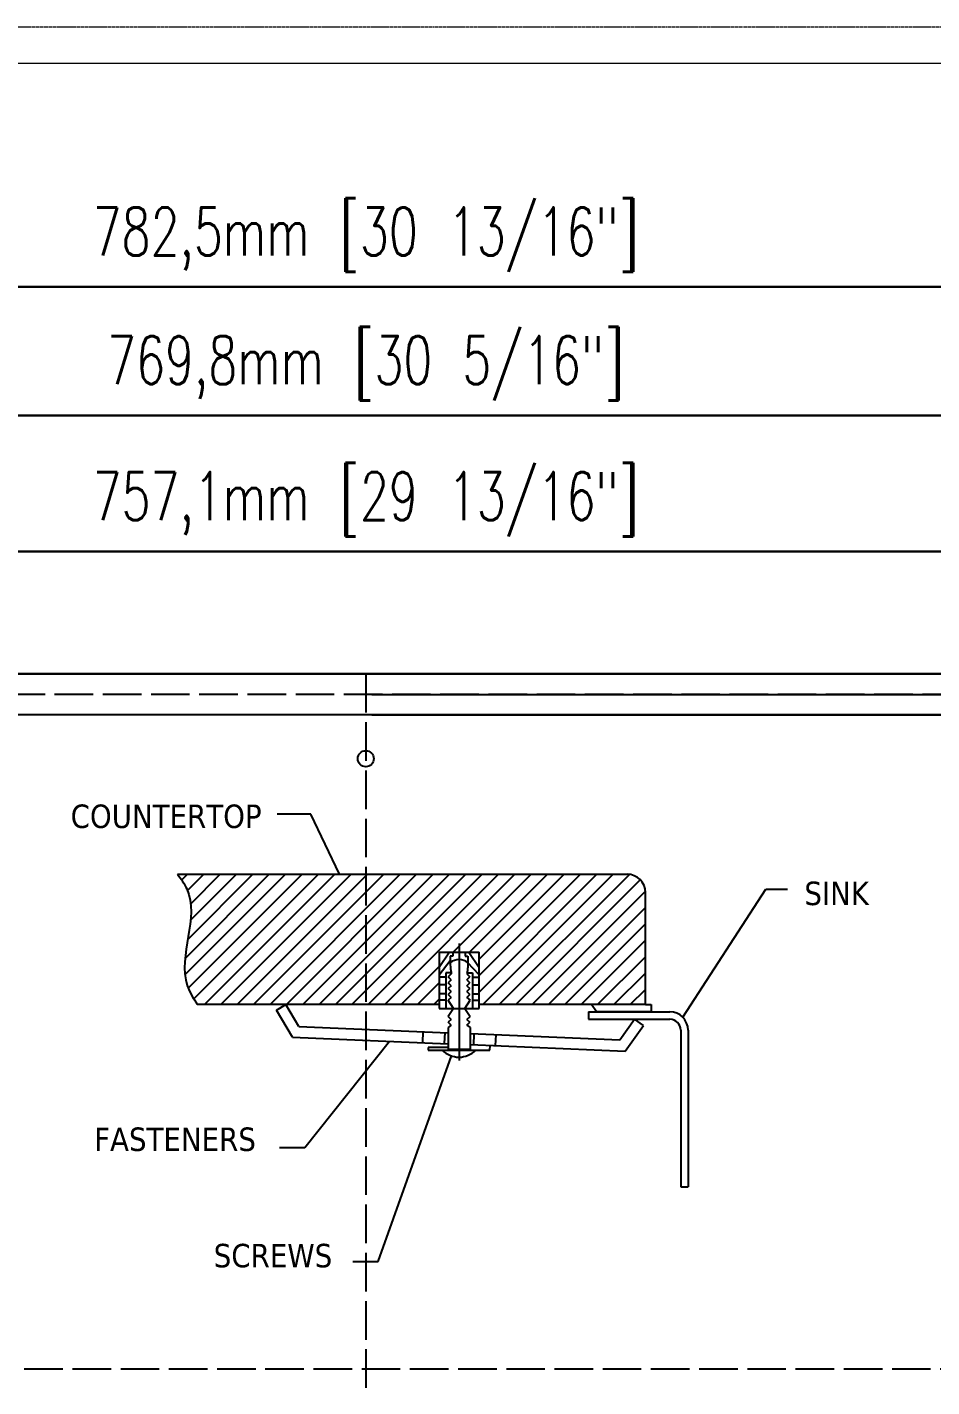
# Model space of a CAD drawing. Extents: x 2941 to 4341, y 9759 to 10726.
# Drawn here: x 3484.5 to 3766, y 10302.8 to 10725.5 of the extents above; entities that cross this region are included whole.
import ezdxf

# ---------------------------------------------------------------- set-up
doc = ezdxf.new("R2010")
doc.units = 0
doc.linetypes.add('ACAD_ISO02W100', pattern=[15, 12, -3])
doc.linetypes.add('PHANTOM2', pattern=[1.25, 0.625, -0.125, 0.125, -0.125, 0.125, -0.125])
doc.layers.get('0').update_dxf_attribs({"linetype": 'CONTINUOUS', "lineweight": 30})
doc.layers.get('Defpoints').update_dxf_attribs({"linetype": 'CONTINUOUS'})
doc.layers.add('CONT', color=7, linetype='CONTINUOUS')
doc.layers.add('裝訂區域', color=6, linetype='PHANTOM2', lineweight=13, plot=False)
doc.styles.add('DIM', font='txt.shx', dxfattribs={"width": 0.7, "bigfont": 'chineset.shx'})
doc.styles.get("Standard").update_dxf_attribs({"font": 'PMingLiU.ttf', "height": 3.5})
doc.dimstyles.new('mm+in', dxfattribs={"dimscale": 3, "dimtxt": 5, "dimasz": 4, "dimexe": 1.25, "dimexo": 0.625, "dimgap": 2, "dimtad": 1, "dimtxsty": 'DIM', "dimcen": 0, "dimclrd": 1, "dimclre": 1, "dimclrt": 3, "dimadec": 0, "dimazin": 0, "dimtfac": 1, "dimtofl": 0, "dimtmove": 0, "dimatfit": 3, "dimfxl": 1, "dimlwd": -1, "dimarcsym": 0})

# ---------------------------------------------------------------- blocks, each defined once
blk = doc.blocks.new('df')
at = {"layer": 'CONT', "lineweight": 25}
h = blk.add_hatch(dxfattribs=at)
h.set_pattern_fill('ANSI31', color=256, scale=0.808315, style=0)
h.set_pattern_definition([(45, (-1992.1023, 310.9053), (-1.814719, 1.814719), [])])
edge = h.paths.add_edge_path()
edge.add_arc((-1442.77, 359.33), 4.04, 0, 90)
edge.add_line((-1442.77, 363.37), (-1542.44, 363.37))
edge.add_spline(control_points=[(-1542.44, 363.37), (-1541.66, 362.31), (-1536.56, 355.39), (-1543.62, 343.44), (-1538.92, 335.89), (-1538.06, 334.51)], knot_values=[0, 0, 0, 0, 4.788302, 31.211075, 37.135874, 37.135874, 37.135874, 37.135874], degree=3, periodic=0)
edge.add_line((-1538.06, 334.51), (-1484.47, 334.51))
edge.add_line((-1484.47, 334.51), (-1484.47, 346.08))
edge.add_line((-1484.47, 346.08), (-1475.6, 346.08))
edge.add_line((-1475.6, 346.08), (-1475.6, 334.51))
edge.add_line((-1475.6, 334.51), (-1438.73, 334.51))
edge.add_line((-1438.73, 334.51), (-1438.73, 359.33))
at = {"lineweight": 25}
for p, q in [((-1520.51, 333.25), (-1518.43, 334.49)), ((-1439.17, 329.84), (-1441.14, 331.25)), ((-1488.06, 328.51), (-1488.16, 326.08)), ((-1483.21, 328.3), (-1483.31, 325.88)), ((-1476.75, 328.03), (-1476.85, 325.61)), ((-1471.9, 327.83), (-1472.01, 325.41))]:
    blk.add_line(p, q, dxfattribs=at)
at = {"layer": 'CONT', "lineweight": 25}
for p, q in [((-1512.89, 376.71), (-1520.34, 376.71)), ((-1506.54, 363.37), (-1512.89, 376.71)), ((-1542.44, 363.37), (-1442.77, 363.37)), ((-1438.73, 334.51), (-1438.73, 359.33)), ((-1430.46, 331.71), (-1412.05, 360.05)), ((-1412.05, 360.05), (-1407.27, 360.05)), ((-1480.03, 348.04), (-1480.03, 322.15)), ((-1484.47, 346.08), (-1475.6, 346.08)), ((-1482.19, 346.08), (-1484.47, 342.74)), ((-1484.47, 346.08), (-1484.47, 333.66)), ((-1484.47, 341.13), (-1481.99, 344.26)), ((-1481.41, 345.2), (-1481.99, 345.2)), ((-1481.41, 346.08), (-1481.41, 345.2)), ((-1478.65, 346.08), (-1478.65, 345.2)), ((-1478.65, 345.2), (-1478.08, 345.2)), ((-1475.6, 341.13), (-1478.07, 343.78)), ((-1477.87, 346.08), (-1475.6, 342.74)), ((-1475.6, 333.66), (-1475.6, 346.08)), ((-1482.97, 340.59), (-1484.47, 340.59)), ((-1481.8, 341.53), (-1482.97, 341.53)), ((-1482.97, 341.53), (-1482.97, 333.66)), ((-1481.77, 341.29), (-1482.44, 340.64)), ((-1481.77, 339.99), (-1482.44, 340.64)), ((-1478.29, 341.29), (-1477.62, 340.64)), ((-1478.29, 339.99), (-1477.62, 340.64)), ((-1478.26, 341.53), (-1477.09, 341.53)), ((-1477.09, 341.53), (-1477.09, 333.66)), ((-1477.09, 340.59), (-1475.6, 340.59)), ((-1482.97, 338.87), (-1484.47, 338.87)), ((-1481.77, 339.99), (-1482.44, 339.34)), ((-1481.77, 338.69), (-1482.44, 339.34)), ((-1481.77, 338.69), (-1482.44, 338.04)), ((-1481.77, 337.39), (-1482.44, 338.04)), ((-1481.77, 337.39), (-1482.44, 336.74)), ((-1478.29, 339.99), (-1477.62, 339.34)), ((-1478.29, 338.69), (-1477.62, 339.34)), ((-1478.29, 338.69), (-1477.62, 338.04)), ((-1478.29, 337.39), (-1477.62, 338.04)), ((-1478.29, 337.39), (-1477.62, 336.74)), ((-1477.09, 338.87), (-1475.6, 338.87)), ((-1484.43, 334.51), (-1538.06, 334.51)), ((-1515.55, 329.66), (-1518.43, 334.49)), ((-1482.97, 336.85), (-1484.47, 336.85)), ((-1482.97, 335.45), (-1484.47, 335.45)), ((-1481.78, 336.1), (-1482.46, 335.45)), ((-1481.29, 333.66), (-1482.46, 335.45)), ((-1481.77, 336.09), (-1482.44, 336.74)), ((-1478.77, 333.66), (-1477.61, 335.45)), ((-1478.29, 336.09), (-1477.62, 336.74)), ((-1478.28, 336.1), (-1477.61, 335.45)), ((-1477.09, 336.85), (-1475.6, 336.85)), ((-1477.09, 335.45), (-1475.6, 335.45)), ((-1438.73, 334.51), (-1475.6, 334.51)), ((-1449.59, 332.89), (-1450.7, 334.51)), ((-1438.73, 334.51), (-1437.45, 334.51)), ((-1437.45, 334.51), (-1437.45, 332.89)), ((-1516.96, 327.29), (-1520.51, 333.25)), ((-1484.47, 333.66), (-1475.6, 333.66)), ((-1481.29, 333.66), (-1482.46, 331.87)), ((-1481.78, 331.22), (-1482.46, 331.87)), ((-1481.77, 331.23), (-1482.44, 330.58)), ((-1478.77, 333.66), (-1477.61, 331.87)), ((-1478.29, 331.23), (-1477.62, 330.58)), ((-1478.28, 331.22), (-1477.61, 331.87)), ((-1451.33, 332.89), (-1433.32, 332.89)), ((-1451.33, 332.89), (-1451.33, 331.28)), ((-1451.33, 331.28), (-1433.32, 331.28)), ((-1437.45, 332.89), (-1449.59, 332.89)), ((-1444.42, 326.68), (-1441.14, 331.25)), ((-1515.55, 329.66), (-1482.47, 328.27)), ((-1481.77, 329.93), (-1482.47, 329.44)), ((-1482.47, 329.44), (-1482.47, 324.65)), ((-1481.77, 329.93), (-1482.44, 330.58)), ((-1478.29, 329.93), (-1477.62, 330.58)), ((-1478.29, 329.93), (-1477.59, 329.44)), ((-1477.59, 329.44), (-1477.59, 324.65)), ((-1443.21, 324.2), (-1439.17, 329.84)), ((-1430.89, 328.85), (-1430.89, 294.15)), ((-1429.28, 328.85), (-1429.28, 294.15)), ((-1516.96, 327.29), (-1482.47, 325.84)), ((-1514.21, 302.87), (-1495.48, 326.39)), ((-1477.59, 328.07), (-1444.42, 326.68)), ((-1477.59, 325.64), (-1443.21, 324.2)), ((-1473.22, 324.43), (-1473.17, 325.45)), ((-1497.96, 277.6), (-1481.74, 323.15)), ((-1482.47, 325.01), (-1486.89, 325.01)), ((-1486.89, 325.01), (-1486.89, 324.43)), ((-1486.89, 324.43), (-1473.22, 324.43)), ((-1482.47, 324.65), (-1477.59, 324.65)), ((-1519.82, 302.87), (-1514.21, 302.87)), ((-1430.89, 294.15), (-1429.28, 294.15)), ((-1503.59, 277.6), (-1497.96, 277.6))]:
    blk.add_line(p, q, dxfattribs=at)
for centre, radius, start, end in [((-1442.77, 359.33), 4.04, 0, 90), ((-1480.03, 341.39), 3.09, 50.677, 129.323), ((-1433.32, 328.85), 4.04, 0, 90), ((-1433.32, 328.85), 2.42, 0, 90), ((-1480.05, 328.07), 5.2, 224.4662, 315.5338)]:
    blk.add_arc(centre, radius, start, end, dxfattribs=at)
for points, knots in [([(-1542.44, 363.37), (-1541.66, 362.31), (-1536.56, 355.39), (-1543.62, 343.44), (-1538.92, 335.89), (-1538.06, 334.51)], [0, 0, 0, 0, 3.870458, 25.228387, 30.017492, 30.017492, 30.017492, 30.017492]), ([(-1481.99, 345.2), (-1482, 344.39), (-1482.01, 343.08), (-1481.84, 341.78), (-1481.77, 341.29)], [0.304732, 0.304732, 0.304732, 0.304732, 3.312565, 5.150382, 5.150382, 5.150382, 5.150382]), ([(-1478.08, 345.2), (-1478.06, 344.39), (-1478.06, 343.08), (-1478.23, 341.78), (-1478.29, 341.29)], [0.304732, 0.304732, 0.304732, 0.304732, 3.312565, 5.150382, 5.150382, 5.150382, 5.150382])]:
    blk.add_open_spline(points, degree=3, knots=knots, dxfattribs=at)
at = {"layer": 'CONT', "char_height": 5.1975, "width": 14.8643, "attachment_point": 1}
for s, insert in [('{\\fTahoma|b0|i0|c0|p34;COUNTERTOP\\P }', (-1566.12, 378.81)), ('{\\fTahoma|b0|i0|c0|p34;SINK\\P }', (-1403.5, 361.74)), ('{\\fTahoma|b0|i0|c0|p34;FASTENERS\\P }', (-1560.91, 307.28)), ('{\\fTahoma|b0|i0|c0|p34;SCREWS\\P }', (-1534.41, 281.51))]:
    blk.add_mtext(s, dxfattribs=dict(at, insert=insert))
blk = doc.blocks.new('*D6')
at = {"color": 1, "lineweight": -2}
for p, q in [((3211.28, 10310.25), (3211.28, 10566.22)), ((3968.38, 10310.25), (3968.38, 10566.22))]:
    blk.add_line(p, q, dxfattribs=at)
at = {"color": 1}
blk.add_line((3223.28, 10562.47), (3956.38, 10562.47), dxfattribs=at)
for points in [[(3223.28, 10564.47), (3223.28, 10560.47), (3211.28, 10562.47)], [(3956.38, 10560.47), (3956.38, 10564.47), (3968.38, 10562.47)]]:
    blk.add_solid(points, dxfattribs=at)
at = {"layer": 'Defpoints', "color": 0}
for p in [(3968.38, 10562.47), (3211.28, 10308.38), (3968.38, 10308.38)]:
    blk.add_point(p, dxfattribs=at)
at = {"color": 3, "insert": (3589.83, 10577.22), "char_height": 15, "attachment_point": 5, "style": 'DIM'}
blk.add_mtext('757,1mm [29 13/16"]', dxfattribs=at)
blk = doc.blocks.new('*D7')
at = {"color": 1, "lineweight": -2}
for p, q in [((3204.93, 10310.25), (3204.93, 10608.51)), ((3974.73, 10310.25), (3974.73, 10608.51))]:
    blk.add_line(p, q, dxfattribs=at)
at = {"color": 1}
blk.add_line((3216.93, 10604.76), (3962.73, 10604.76), dxfattribs=at)
for points in [[(3216.93, 10606.76), (3216.93, 10602.76), (3204.93, 10604.76)], [(3962.73, 10602.76), (3962.73, 10606.76), (3974.73, 10604.76)]]:
    blk.add_solid(points, dxfattribs=at)
at = {"layer": 'Defpoints', "color": 0}
for p in [(3974.73, 10604.76), (3204.93, 10308.38), (3974.73, 10308.38)]:
    blk.add_point(p, dxfattribs=at)
at = {"color": 3, "insert": (3589.83, 10619.51), "char_height": 15, "attachment_point": 5, "style": 'DIM'}
blk.add_mtext('769,8mm [30 5/16"]', dxfattribs=at)
blk = doc.blocks.new('*D8')
at = {"color": 1, "lineweight": -2}
for p, q in [((3198.58, 10310.25), (3198.58, 10648.51)), ((3981.08, 10310.25), (3981.08, 10648.51))]:
    blk.add_line(p, q, dxfattribs=at)
at = {"color": 1}
blk.add_line((3210.58, 10644.76), (3969.08, 10644.76), dxfattribs=at)
for points in [[(3210.58, 10646.76), (3210.58, 10642.76), (3198.58, 10644.76)], [(3969.08, 10642.76), (3969.08, 10646.76), (3981.08, 10644.76)]]:
    blk.add_solid(points, dxfattribs=at)
at = {"layer": 'Defpoints', "color": 0}
for p in [(3981.08, 10644.76), (3198.58, 10308.38), (3981.08, 10308.38)]:
    blk.add_point(p, dxfattribs=at)
at = {"color": 3, "insert": (3589.83, 10659.51), "char_height": 15, "attachment_point": 5, "style": 'DIM'}
blk.add_mtext('782,5mm [30 13/16"]', dxfattribs=at)
blk = doc.blocks.new('*D9')
at = {"color": 1, "lineweight": -2}
for p, q in [((3591.7, 10511.73), (4035.79, 10511.73)), ((3591.7, 10105.03), (4035.79, 10105.03))]:
    blk.add_line(p, q, dxfattribs=at)
at = {"color": 1}
blk.add_line((4032.04, 10499.73), (4032.04, 10117.03), dxfattribs=at)
for points in [[(4034.04, 10499.73), (4030.04, 10499.73), (4032.04, 10511.73)], [(4030.04, 10117.03), (4034.04, 10117.03), (4032.04, 10105.03)]]:
    blk.add_solid(points, dxfattribs=at)
at = {"layer": 'Defpoints', "color": 0}
for p in [(3589.83, 10511.73), (3589.83, 10105.03), (4032.04, 10105.03)]:
    blk.add_point(p, dxfattribs=at)
at = {"color": 3, "insert": (4017.29, 10308.38), "char_height": 15, "attachment_point": 5, "rotation": 90, "style": 'DIM'}
blk.add_mtext('406,7mm [16"]', dxfattribs=at)
blk = doc.blocks.new('*D10')
at = {"color": 1, "lineweight": -2}
for p, q in [((3591.7, 10518.08), (4075.5, 10518.08)), ((3591.7, 10098.68), (4075.5, 10098.68))]:
    blk.add_line(p, q, dxfattribs=at)
at = {"color": 1}
blk.add_line((4071.75, 10506.08), (4071.75, 10110.68), dxfattribs=at)
for points in [[(4073.75, 10506.08), (4069.75, 10506.08), (4071.75, 10518.08)], [(4069.75, 10110.68), (4073.75, 10110.68), (4071.75, 10098.68)]]:
    blk.add_solid(points, dxfattribs=at)
at = {"layer": 'Defpoints', "color": 0}
for p in [(3589.83, 10518.08), (3589.83, 10098.68), (4071.75, 10098.68)]:
    blk.add_point(p, dxfattribs=at)
at = {"color": 3, "insert": (4057, 10308.38), "char_height": 15, "attachment_point": 5, "rotation": 90, "style": 'DIM'}
blk.add_mtext('419,4mm [16 1/2"]', dxfattribs=at)
blk = doc.blocks.new('*D11')
at = {"color": 1, "lineweight": -2}
for p, q in [((3591.7, 10524.43), (4118.05, 10524.43)), ((3591.7, 10092.33), (4118.05, 10092.33))]:
    blk.add_line(p, q, dxfattribs=at)
at = {"color": 1}
blk.add_line((4114.3, 10512.43), (4114.3, 10104.33), dxfattribs=at)
for points in [[(4116.3, 10512.43), (4112.3, 10512.43), (4114.3, 10524.43)], [(4112.3, 10104.33), (4116.3, 10104.33), (4114.3, 10092.33)]]:
    blk.add_solid(points, dxfattribs=at)
at = {"layer": 'Defpoints', "color": 0}
for p in [(3589.83, 10524.43), (3589.83, 10092.33), (4114.3, 10092.33)]:
    blk.add_point(p, dxfattribs=at)
at = {"color": 3, "insert": (4099.55, 10308.38), "char_height": 15, "attachment_point": 5, "rotation": 90, "style": 'DIM'}
blk.add_mtext('432,1mm [17"]', dxfattribs=at)

msp = doc.modelspace()

# ---------------------------------------------------------------- linework, layer by layer
at = {"lineweight": 0}
msp.add_lwpolyline([(2949.82991, 10714.31341), (4328.20524, 10714.31341), (4328.20524, 9769.57867), (2949.82991, 9769.57867)], close=True, dxfattribs=at)
msp.add_lwpolyline([(3292.44045, 10521.28872, 0.375749445), (3202.81397, 10432.01419, 0.034268604), (3202.81397, 10184.74133, 0.375749445), (3292.44045, 10095.4668, 0.016145329), (3389.62712, 10092.32776), (3790.02712, 10092.32776, 0.016145329), (3887.21378, 10095.4668, 0.375749445), (3976.84027, 10184.74133, 0.034268604), (3976.84027, 10432.01419, 0.375749445), (3887.21378, 10521.28872, 0.016145329), (3790.02712, 10524.42776), (3389.62712, 10524.42776, 0.016145329)], format="xyb", close=True)
at = {"layer": 'CONT', "color": 2, "linetype": 'ACAD_ISO02W100'}
for p, q in [((3589.82712, 10524.42776), (3589.82712, 10092.32776)), ((3198.57712, 10308.37776), (3981.07712, 10308.37776))]:
    msp.add_line(p, q, dxfattribs=at)
msp.add_lwpolyline([(3292.85023, 10514.95195, 0.375749445), (3209.14907, 10431.57949, 0.034268604), (3209.14907, 10185.17603, 0.375749445), (3292.85023, 10101.80356, 0.016145329), (3389.62712, 10098.67776), (3790.02712, 10098.67776, 0.016145329), (3886.80401, 10101.80356, 0.375749445), (3970.50517, 10185.17603, 0.034268604), (3970.50517, 10431.57949, 0.375749445), (3886.80401, 10514.95195, 0.016145329), (3790.02712, 10518.07776), (3389.62712, 10518.07776, 0.016145329), (3292.85023, 10514.95195)], format="xyb", dxfattribs=at)
at = {"layer": 'CONT', "color": 3}
msp.add_lwpolyline([(3293.26, 10508.61519, 0.375749445), (3215.48417, 10431.14479, 0.034268604), (3215.48417, 10185.61073, 0.375749445), (3293.26, 10108.14033, 0.016145329), (3389.62712, 10105.02776), (3790.02712, 10105.02776, 0.016145329), (3886.39424, 10108.14033, 0.375749445), (3964.17006, 10185.61073, 0.034268604), (3964.17006, 10431.14479, 0.375749445), (3886.39424, 10508.61519, 0.016145329), (3790.02712, 10511.72776), (3389.62712, 10511.72776, 0.016145329)], format="xyb", close=True, dxfattribs=at)
at = {"layer": 'CONT'}
msp.add_circle((3589.82712, 10498.07776), 2.5, dxfattribs=at)
at = {"layer": '裝訂區域', "lineweight": 0}
msp.add_lwpolyline([(2940.72955, 9758.93209), (4340.64932, 9758.93209), (4340.64932, 10725.54084), (2940.72955, 10725.54084)], close=True, dxfattribs=at)

# ---------------------------------------------------------------- block references
at = {"layer": 'CONT', "xscale": 1.404, "yscale": 1.404, "zscale": 1.404}
msp.add_blockref('df', (5696.8321, 9951.97873), dxfattribs=at)

# ---------------------------------------------------------------- dimensions: what is measured, and where the dimension line sits
for base, p1, p2, picture, middle in [((3981.07712, 10644.7595), (3198.57712, 10308.37776), (3981.07712, 10308.37776), '*D8', (3589.82712, 10659.5095)), ((3974.72712, 10604.76155), (3204.92712, 10308.37776), (3974.72712, 10308.37776), '*D7', (3589.82712, 10619.51155)), ((3968.37712, 10562.46904), (3211.27712, 10308.37776), (3968.37712, 10308.37776), '*D6', (3589.82712, 10577.21904))]:
    dim = msp.add_linear_dim(base=base, p1=p1, p2=p2, dimstyle='mm+in', override={"dimpost": 'mm'})
    dim.commit()
    dim.dimension.update_dxf_attribs({"geometry": picture, "text_midpoint": middle})
for base, p1, p2, picture, middle in [((4114.29992, 10092.32776), (3589.82712, 10524.42776), (3589.82712, 10092.32776), '*D11', (4099.54992, 10308.37776)), ((4071.7532, 10098.67776), (3589.82712, 10518.07776), (3589.82712, 10098.67776), '*D10', (4057.0032, 10308.37776)), ((4032.0403, 10105.02776), (3589.82712, 10511.72776), (3589.82712, 10105.02776), '*D9', (4017.2903, 10308.37776))]:
    dim = msp.add_linear_dim(base=base, p1=p1, p2=p2, angle=90, dimstyle='mm+in', override={"dimpost": 'mm'})
    dim.commit()
    dim.dimension.update_dxf_attribs({"geometry": picture, "text_midpoint": middle})

doc.saveas('drawing.dxf')
